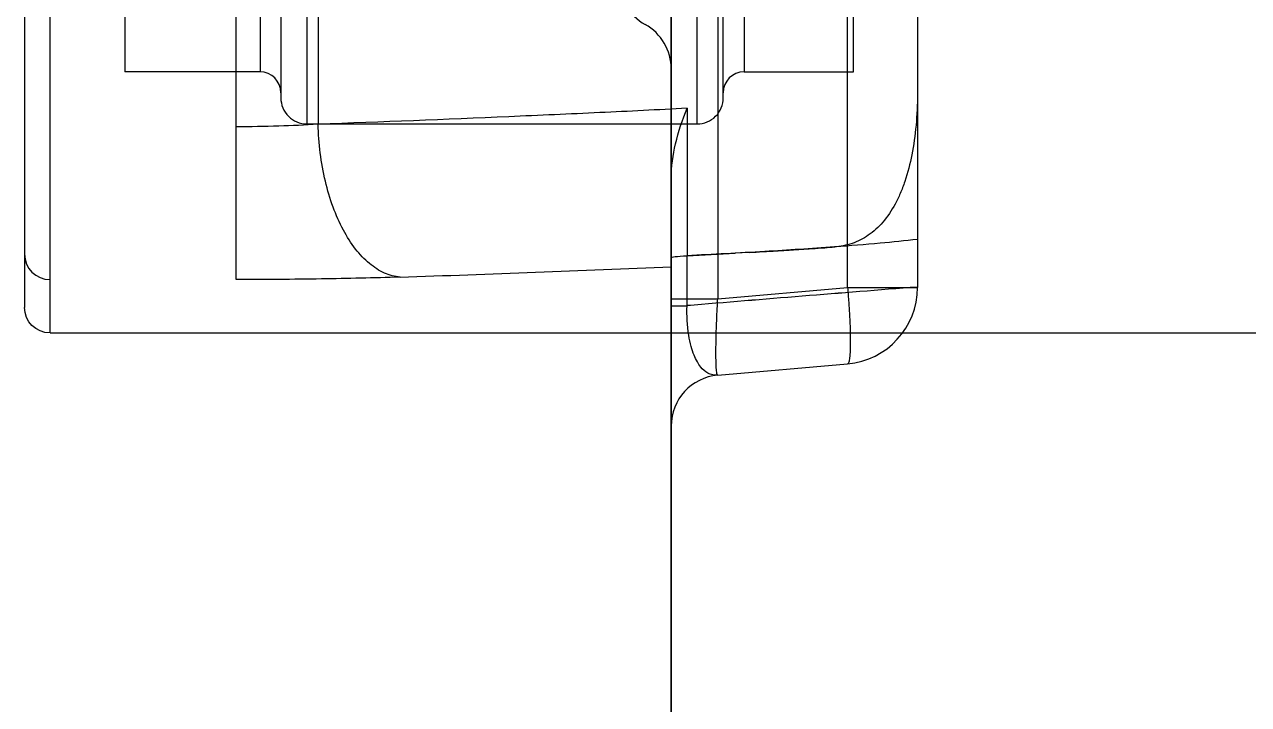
# Model space of a CAD drawing. Header units: millimetres. Extents: x 28656 to 29764, y -21384 to -20601.
# Drawn here: x 28886.02 to 28910.01, y -20877.64 to -20864.31 of the extents above; entities that cross this region are included whole.
import ezdxf

# ---------------------------------------------------------------- set-up
doc = ezdxf.new("R2010")
doc.units = ezdxf.units.MM
doc.header["$LTSCALE"] = 8
doc.layers.add('Cav-cor', color=30, linetype='Continuous')
doc.layers.add('dim', color=3, linetype='Continuous', lineweight=15)

# ---------------------------------------------------------------- blocks, each defined once
blk = doc.blocks.new('20160903.083130')
at = {"layer": 'Cav-cor', "color": 241}
for p, q in [((-3.2804, 16.7373), (-3.2804, 26.0334)), ((-3.4054, 25.9082), (-3.4054, 16.8625)), ((-0.2369, 17.4947), (-0.2369, 19.6897)), ((-2.3684, 16.9988), (-2.3684, 19.5352)), ((-2.0219, 19.2919), (-2.0219, 17.7619)), ((-1.9669, 19.206), (-1.9669, 17.76)), ((-0.0087, 19.2025), (-0.0087, 16.9039)), ((0.6273, 16.9595), (0.6273, 19.2002)), ((0.9696, 19.2001), (0.9696, 17.9076)), ((-2.1494, 19.1644), (-2.1494, 17.8894)), ((0.0181, 17.8894), (0.0181, 19.1644)), ((-2.9144, 19.0368), (-2.9144, 18.0169)), ((-2.2514, 19.0369), (-2.2514, 18.0169)), ((0.1201, 19.0369), (0.1201, 18.0169)), ((0.6556, 18.0169), (0.6556, 19.0368)), ((-0.1094, 17.7619), (-0.1094, 18.8337)), ((-2.2514, 18.0169), (-2.9144, 18.0169)), ((0.1201, 18.0169), (0.6556, 18.0169)), ((0.9696, 17.9076), (0.9696, 16.9595)), ((-0.1591, 17.8385), (-0.1591, 17.1159)), ((-2.0219, 17.7619), (-0.1094, 17.7619)), ((-0.2369, 9.7973), (-0.2369, 17.4947)), ((0.5665, 17.1589), (0.5642, 17.1588)), ((-0.1591, 16.871), (-0.1591, 17.1159)), ((0.1466, 17.1321), (0.0769, 17.1282)), ((-0.0087, 16.9039), (0.6273, 16.9595)), ((0.6273, 16.9595), (0.9696, 16.9595)), ((-0.2369, 16.9039), (-0.0087, 16.9039)), ((-0.2369, 16.871), (-0.1591, 16.871)), ((-3.2804, 16.7373), (3.2196, 16.7373)), ((-0.0087, 16.5303), (0.6273, 16.586))]:
    blk.add_line(p, q, dxfattribs=at)
for centre, radius, start, end in [((-0.2419, 18.4671), 0.25, 179.99999, 240.65942), ((-0.4869, 18.0313), 0.25, 359.99999, 60.65942), ((-2.2514, 17.9149), 0.102, 0.00296, 90), ((0.1201, 17.9149), 0.102, 90, 179.99704), ((-2.0219, 17.8894), 0.1275, 179.99995, 270), ((-0.1094, 17.8894), 0.1275, 270, 0.00005), ((-0.8762, 36.8415), 19.7354, 273.85993, 274.04384), ((-0.7244, 34.6979), 17.5864, 274.04276, 274.20187), ((-3.2805, 17.1237), 0.1249, 180.04219, 270.04184), ((-2.5579, 65.4282), 48.3718, 272.84246, 273.12244), ((-1.6603, 49.1789), 32.0977, 273.22718, 273.46413), ((-1.3772, 44.5032), 27.4135, 273.46397, 273.61129), ((-1.1076, 40.2664), 23.1681, 273.60591, 273.8607), ((-6.0213, 150.3063), 133.3697, 271.914627, 272.485766), ((19.0305, -213.3293), 230.9987, 94.484318, 94.765193), ((18.5641, -207.5637), 225.2144, 94.480711, 94.7688), ((0.5946, 16.9595), 0.375, 275, 0), ((0.0131, 16.2813), 0.25, 95, 180)]:
    blk.add_arc(centre, radius, start, end, dxfattribs=at)
at = {"layer": 'Cav-cor', "color": 241, "extrusion": (0, 0, -1)}
for centre, major_axis, ratio, start_param, end_param in [((0.0131, 17.1064), (-0.25, 0), 0.052408, 0, 0.810891), ((-3.2804, 16.8625), (0, 0.1252), 0.99863, 3.141593, 4.712389)]:
    blk.add_ellipse(centre, major_axis=major_axis, ratio=ratio, start_param=start_param, end_param=end_param, dxfattribs=at)
at = {"layer": 'Cav-cor', "color": 241}
for points, knots in [([(0.9696, 17.9076), (0.9696, 17.8567), (0.9652, 17.7569), (0.9453, 17.6133), (0.9168, 17.5018), (0.8865, 17.4218), (0.8538, 17.3533), (0.8054, 17.2802), (0.7332, 17.2137), (0.6509, 17.1722), (0.5921, 17.1608), (0.5627, 17.1587)], [0, 0, 0, 0, 0.163319, 0.320001, 0.464589, 0.531301, 0.594055, 0.708152, 0.810195, 0.90558, 1, 1, 1, 1]), ([(-0.1591, 17.8385), (-0.3017, 17.8307), (-0.5925, 17.8163), (-1.1951, 17.7895), (-1.6551, 17.7711), (-1.9669, 17.76)], [0, 0, 0, 0, 0.236679, 0.482783, 1, 1, 1, 1]), ([(-0.2369, 17.4947), (-0.2369, 17.5518), (-0.2194, 17.6698), (-0.1819, 17.782), (-0.1591, 17.8385)], [0, 0, 0, 0, 0.483806, 1, 1, 1, 1]), ([(-1.9669, 17.76), (-2.031, 17.7558), (-2.1648, 17.7497), (-2.2987, 17.7478), (-2.3684, 17.7478)], [0, 0, 0, 0, 0.479416, 1, 1, 1, 1]), ([(-1.5654, 17.011), (-1.5916, 17.0132), (-1.646, 17.0281), (-1.7205, 17.0769), (-1.7883, 17.1498), (-1.8477, 17.2439), (-1.8969, 17.356), (-1.9478, 17.5279), (-1.9647, 17.6662), (-1.9669, 17.76)], [0, 0, 0, 0, 0.08639, 0.181643, 0.289581, 0.411336, 0.546013, 0.691321, 1, 1, 1, 1]), ([(0.5627, 17.1587), (0.449, 17.1503), (0.2084, 17.135), (-0.0323, 17.1222), (-0.1591, 17.1159)], [0, 0, 0, 0, 0.473116, 1, 1, 1, 1]), ([(0.9696, 17.1959), (0.9086, 17.1886), (0.7743, 17.1751), (0.6398, 17.1643), (0.5665, 17.1589)], [0, 0, 0, 0, 0.455187, 1, 1, 1, 1]), ([(-1.5654, 17.011), (-1.6937, 17.0068), (-1.9613, 17.0007), (-2.229, 16.9988), (-2.3684, 16.9988)], [0, 0, 0, 0, 0.479381, 1, 1, 1, 1]), ([(0.6273, 16.9595), (0.6294, 16.9354), (0.6331, 16.888), (0.6373, 16.8191), (0.6399, 16.7555), (0.6409, 16.6997), (0.6402, 16.6538), (0.6381, 16.6195), (0.6348, 16.5985), (0.6312, 16.5886), (0.6285, 16.5861), (0.6273, 16.586)], [0, 0, 0, 0, 0.192984, 0.378751, 0.54972, 0.699675, 0.823114, 0.915466, 0.973852, 0.99033, 1, 1, 1, 1]), ([(-0.0087, 16.5303), (-0.0168, 16.5296), (-0.0336, 16.5304), (-0.0641, 16.5416), (-0.0898, 16.5653), (-0.1105, 16.5967), (-0.1264, 16.6305), (-0.1406, 16.6744), (-0.1572, 16.755), (-0.1605, 16.8226), (-0.1591, 16.871)], [0, 0, 0, 0, 0.059307, 0.121735, 0.234781, 0.307783, 0.397027, 0.507675, 0.645163, 1, 1, 1, 1]), ([(-0.0087, 16.5303), (-0.0096, 16.5303), (-0.0108, 16.5319), (-0.0117, 16.5343), (-0.013, 16.5389), (-0.0142, 16.5469), (-0.0161, 16.5653), (-0.0173, 16.5963), (-0.0178, 16.6422), (-0.0171, 16.6983), (-0.0154, 16.7624), (-0.0126, 16.8318), (-0.0101, 16.8796), (-0.0087, 16.9039)], [0, 0, 0, 0, 0.006808, 0.013001, 0.021383, 0.044923, 0.077538, 0.169109, 0.293035, 0.444549, 0.617592, 0.805196, 1, 1, 1, 1])]:
    blk.add_open_spline(points, degree=3, knots=knots, dxfattribs=at)

msp = doc.modelspace()

# ---------------------------------------------------------------- linework, layer by layer
at = {"layer": 'Cav-cor', "color": 241}
msp.add_line((28898.695, -20703.266), (28898.695, -20943.266), dxfattribs=at)

# ---------------------------------------------------------------- block references
at = {"layer": 'dim', "xscale": 4, "yscale": 4, "zscale": 4}
msp.add_blockref('20160903.083130', (28899.643, -20937.307), dxfattribs=at)

doc.saveas('drawing.dxf')
